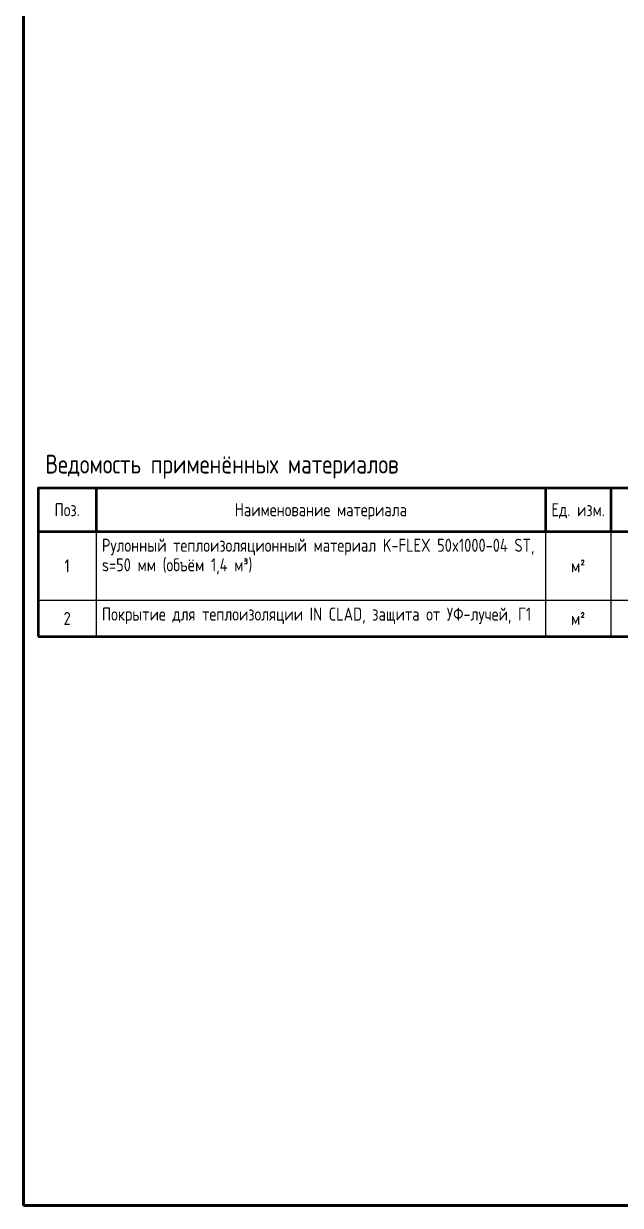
# Model space of a CAD drawing. Header units: metres. Extents: x 20 to 415, y 5 to 292.
# Drawn here: x 20 to 102.3, y 5 to 168.1 of the extents above; entities that cross this region are included whole.
import ezdxf
from ezdxf.enums import TextEntityAlignment as Align

# ---------------------------------------------------------------- set-up
doc = ezdxf.new("R2010")
doc.units = ezdxf.units.M
doc.layers.add('РАМКА', color=7, linetype='Continuous')
doc.layers.add('ТЕКСТ', color=7, linetype='Continuous')
doc.styles.add('GOST', font='isocpeur.ttf')

msp = doc.modelspace()

# ---------------------------------------------------------------- linework, layer by layer
at = {"layer": 'РАМКА', "lineweight": 60}
msp.add_lwpolyline([(20, 5), (415, 5), (415, 292), (20, 292), (20, 5)], dxfattribs=at)
at = {"layer": 'РАМКА', "lineweight": 50}
for points in [[(22, 98), (226, 98), (226, 104), (22, 104), (22, 98)], [(22, 104), (22, 98)], [(22, 104), (22, 83.5)], [(30, 104), (30, 98)], [(92, 104), (92, 98)], [(101, 104), (101, 98)], [(22, 83.5), (226, 83.5)]]:
    msp.add_lwpolyline(points, dxfattribs=at)
at = {"layer": 'РАМКА', "lineweight": 25}
for points in [[(22, 98), (22, 88.5)], [(30, 98), (30, 88.5)], [(92, 98), (92, 88.5)], [(101, 98), (101, 88.5)], [(22, 88.5), (226, 88.5)], [(22, 88.5), (22, 83.5)], [(30, 88.5), (30, 83.5)], [(92, 88.5), (92, 83.5)], [(101, 88.5), (101, 83.5)], [(22, 83.5), (226, 83.5)]]:
    msp.add_lwpolyline(points, dxfattribs=at)

# ---------------------------------------------------------------- texts
at = {"layer": 'ТЕКСТ', "style": 'GOST', "width": 0.8}
for s, height, p in [('Ведомость применённых материалов', 2.6, (23, 106)), ('Рулонный теплоизоляционный материал K-FLEX 50x1000-04 ST,', 1.8, (30.8, 95.2)), ('s=50 мм (объём 1,4 м³)', 1.8, (30.8, 92.5)), ('Покрытие для теплоизоляции IN CLAD, защита от УФ-лучей, Г1', 1.8, (30.8, 85.7))]:
    msp.add_text(s, height=height, dxfattribs=at).set_placement(p)
for s, p in [('Поз.', (26, 100.1)), ('Наименование материала', (61, 100.1)), ('Ед. изм.', (96.5, 100.1)), ('1', (26, 92.35)), ('м²', (96.5, 92.35)), ('2', (26, 85.1)), ('м²', (96.5, 85.1))]:
    msp.add_text(s, height=1.8, dxfattribs=at).set_placement(p, align=Align.CENTER)

doc.saveas('drawing.dxf')
